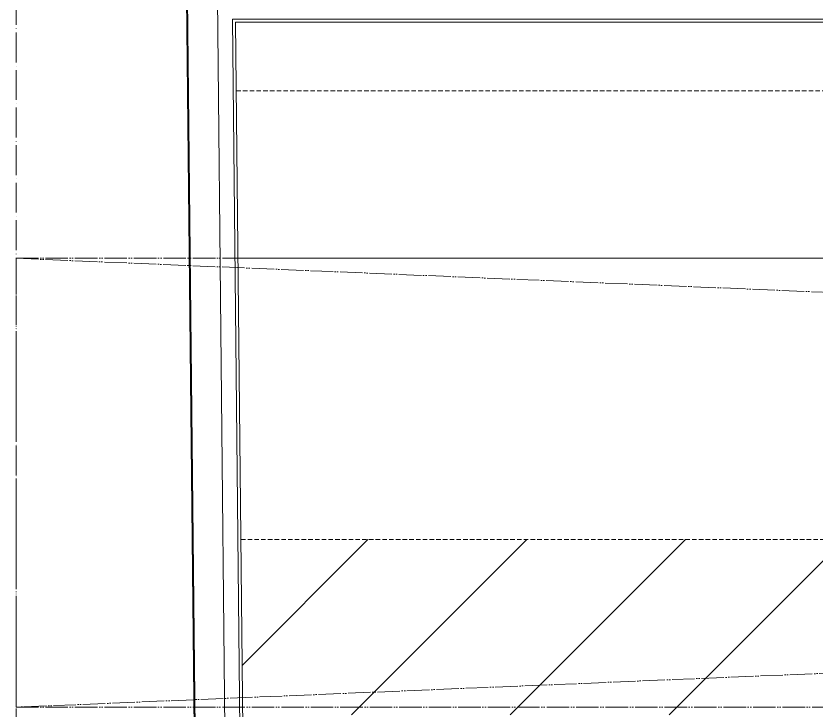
# Model space of a CAD drawing. Header units: millimetres. Extents: x -10438 to 68527, y -5058 to 44223.
# Drawn here: x 41850 to 42385, y 3893 to 4357 of the extents above; entities that cross this region are included whole.
import ezdxf

# ---------------------------------------------------------------- set-up
doc = ezdxf.new("R2010")
doc.units = ezdxf.units.MM
for name, pattern in [('ADSK_Линия сетки', [25, 20, -2.5, 0, -2.5]), ('ADSK_Штрих_ш3 п1_5', [4.5, 3, -1.5]), ('ADSK_Штрихпунктирная 2 точки_ш15 п1_5 п1_5 п1_5', [19.5, 15, -1.5, 0, -1.5, 0, -1.5])]:
    doc.linetypes.add(name, pattern=pattern)
for name, color, linetype, lineweight in [('Каркас', 7, 'Continuous', 18), ('Оси', 7, 'Continuous', 9), ('Потолки', 7, 'Continuous', 9), ('Потолки штриховка', 7, 'Continuous', 9), ('Стены несущие', 7, 'Continuous', 30), ('Стены отделка', 7, 'Continuous', 30), ('Стены штриховка', 7, 'Continuous', 9)]:
    doc.layers.add(name, color=color, linetype=linetype, lineweight=lineweight)
doc.layers.add('Линии', color=7, linetype='Continuous', lineweight=9, true_color=0x00a600)

msp = doc.modelspace()

# ---------------------------------------------------------------- hatches: boundary and pattern name
at = {"layer": 'Потолки штриховка', "lineweight": 18, "true_color": 0x787878}
h = msp.add_hatch(dxfattribs=at)
h.set_pattern_fill('FP_50', color=8, style=0, pattern_type=2)
h.set_pattern_definition([(45, (0, 0), (-53.03301, 53.03301), [])])
h.paths.add_polyline_path([(44003, 3890), (44003, 4007.057), (41999.864, 4007.057), (42001.07, 3890), (43759.488, 3890)])
h.paths.add_polyline_path([(43759.488, 8227.057), (44009, 8228.216), (44009, 8465.057), (41953.95, 8465.057), (41956.401, 8227.057), (43531.677, 8227.057)])

# ---------------------------------------------------------------- linework, layer by layer
at = {"layer": 'Каркас', "color": 8, "linetype": 'ADSK_Штрих_ш3 п1_5', "lineweight": 9, "true_color": 0x808080}
for p, q in [((41996.731, 4307.057), (44003.099, 4307.057)), ((41999.864, 4007.057), (44003, 4007.057))]:
    msp.add_line(p, q, dxfattribs=at)
at = {"layer": 'Линии', "color": 7, "linetype": 'ADSK_Штрихпунктирная 2 точки_ш15 п1_5 п1_5 п1_5'}
for p, q in [((41849.565, 4195.057), (48995, 4195.057)), ((41849.565, 3895.057), (41849.565, 4195.057)), ((41849.565, 4195.057), (48995, 3895.057)), ((48995, 4195.057), (41849.565, 3895.057)), ((41849.565, 3895.057), (48995, 3895.057))]:
    msp.add_line(p, q, dxfattribs=at)
at = {"layer": 'Оси', "linetype": 'ADSK_Линия сетки'}
msp.add_line((41849.565, -4258.205), (41849.565, 22151.608), dxfattribs=at)
at = {"layer": 'Потолки'}
msp.add_line((41997.78, 4195.057), (44003, 4195.057), dxfattribs=at)
at = {"layer": 'Стены несущие'}
msp.add_line((41917.061, 8815.729), (41984.131, 2398.174), dxfattribs=at)
at = {"layer": 'Стены отделка', "lineweight": 9}
for p, q in [((41938.008, 8847.723), (42024.971, 404.183)), ((42004.972, 403.977), (41918.13, 8835.723)), ((41996.301, 4353), (42018.198, 2227)), ((44003, 4353), (41996.301, 4353))]:
    msp.add_line(p, q, dxfattribs=at)
at = {"layer": 'Стены штриховка'}
for p, q in [((41994.281, 4355), (42016.218, 2225)), ((44005, 4355), (41994.281, 4355))]:
    msp.add_line(p, q, dxfattribs=at)

doc.saveas('drawing.dxf')
